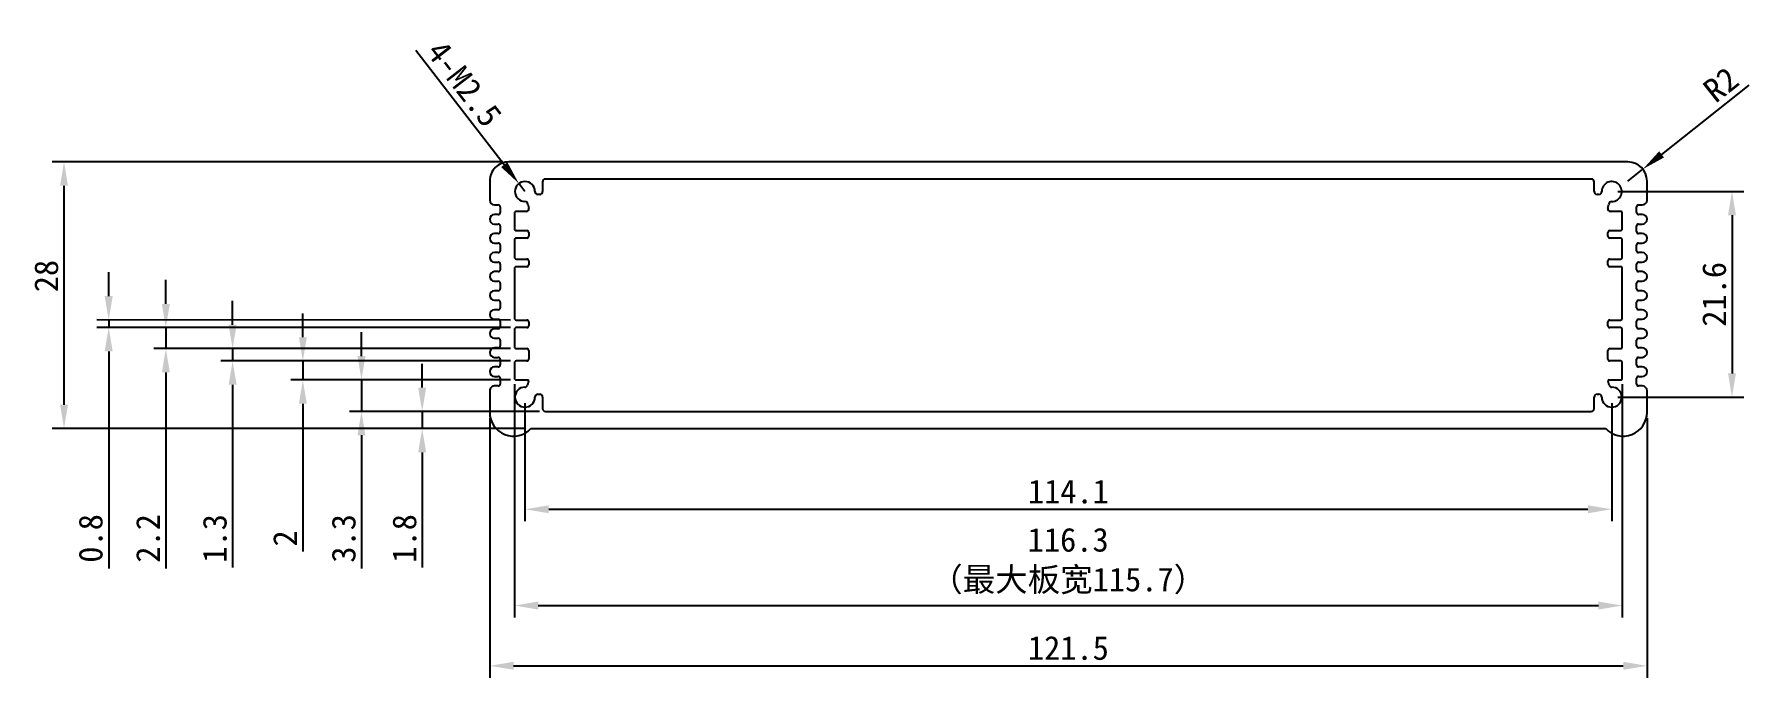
# Model space of a CAD drawing. Header units: millimetres. Extents: x 114 to 294, y 163 to 230.
import ezdxf

# ---------------------------------------------------------------- set-up
doc = ezdxf.new("R2010")
doc.units = ezdxf.units.MM
doc.header["$PDSIZE"] = -1
doc.layers.add('10', color=7, linetype='Continuous')
doc.layers.add('文字层', color=30, linetype='Continuous', lineweight=25)
doc.styles.get("Standard").update_dxf_attribs({"font": 'simhei.ttf'})
doc.dimstyles.new('ISO-25', dxfattribs={"dimtxt": 2.5, "dimasz": 2.5, "dimexe": 1.25, "dimexo": 0.625, "dimtad": 1, "dimdec": 1, "dimdsep": 46, "dimtxsty": 'Standard', "dimcen": 2.5, "dimadec": 0, "dimazin": 0, "dimtfac": 1, "dimtdec": 1, "dimtmove": 0, "dimatfit": 3, "dimfxl": 1, "dimarcsym": 0})

# ---------------------------------------------------------------- blocks, each defined once
blk = doc.blocks.new('_D')
at = {"layer": '10', "color": 0, "lineweight": -2}
for p, q in [((162.06, 190.17), (162.06, 162.93)), ((283.56, 190.17), (283.56, 162.93)), ((164.56, 164.18), (281.06, 164.18))]:
    blk.add_line(p, q, dxfattribs=at)
at = {"layer": '10', "color": 0}
for points in [[(164.56, 164.6), (164.56, 163.77), (162.06, 164.18)], [(281.06, 164.6), (281.06, 163.76), (283.56, 164.18)]]:
    blk.add_solid(points, dxfattribs=at)
at = {"layer": 'Defpoints', "color": 0}
for p in [(162.06, 190.79), (283.56, 190.79), (283.56, 164.18)]:
    blk.add_point(p, dxfattribs=at)
at = {"layer": '10', "color": 0, "insert": (222.81, 167.31), "char_height": 2.5, "attachment_point": 2, "rotation": 359.9994}
blk.add_mtext('121.5', dxfattribs=at)
blk = doc.blocks.new('_D_1')
at = {"layer": '10', "color": 0, "lineweight": -2}
for p, q in [((163.43, 217.09), (116.12, 217.09)), ((117.37, 191.59), (117.37, 214.59)), ((165.77, 189.09), (116.12, 189.09))]:
    blk.add_line(p, q, dxfattribs=at)
at = {"layer": '10', "color": 0}
for points in [[(116.96, 214.59), (117.79, 214.59), (117.37, 217.09)], [(116.96, 191.59), (117.79, 191.59), (117.37, 189.09)]]:
    blk.add_solid(points, dxfattribs=at)
at = {"layer": 'Defpoints', "color": 0}
for p in [(117.37, 217.09), (164.06, 217.09), (166.39, 189.09)]:
    blk.add_point(p, dxfattribs=at)
at = {"layer": '10', "color": 0, "insert": (114.25, 205.11), "char_height": 2.5, "attachment_point": 2, "rotation": 89.9994}
blk.add_mtext('28', dxfattribs=at)
blk = doc.blocks.new('_D_2')
at = {"layer": '10', "color": 0, "lineweight": -2}
for p, q in [((154.97, 193.39), (154.97, 195.89)), ((167.28, 190.89), (153.72, 190.89)), ((154.97, 190.89), (154.97, 189.09)), ((165.77, 189.09), (153.72, 189.09)), ((154.97, 186.59), (154.97, 174.5))]:
    blk.add_line(p, q, dxfattribs=at)
at = {"layer": '10', "color": 0}
for points in [[(154.55, 193.39), (155.39, 193.39), (154.97, 190.89)], [(154.55, 186.59), (155.39, 186.59), (154.97, 189.09)]]:
    blk.add_solid(points, dxfattribs=at)
at = {"layer": 'Defpoints', "color": 0}
for p in [(154.97, 190.89), (167.91, 190.89), (166.39, 189.09)]:
    blk.add_point(p, dxfattribs=at)
at = {"layer": '10', "color": 0, "insert": (151.85, 177.56), "char_height": 2.5, "attachment_point": 2, "rotation": 89.9994}
blk.add_mtext('1.8', dxfattribs=at)
blk = doc.blocks.new('_D_3')
at = {"layer": '10', "color": 0, "lineweight": -2}
for p, q in [((148.6, 196.7), (148.6, 199.2)), ((164.23, 194.2), (147.35, 194.2)), ((148.6, 194.2), (148.6, 190.89)), ((167.28, 190.89), (147.35, 190.89)), ((148.6, 188.39), (148.6, 174.4))]:
    blk.add_line(p, q, dxfattribs=at)
at = {"layer": '10', "color": 0}
for points in [[(148.18, 196.7), (149.01, 196.7), (148.6, 194.2)], [(148.18, 188.39), (149.01, 188.39), (148.6, 190.89)]]:
    blk.add_solid(points, dxfattribs=at)
at = {"layer": 'Defpoints', "color": 0}
for p in [(148.6, 194.2), (164.86, 194.2), (167.91, 190.89)]:
    blk.add_point(p, dxfattribs=at)
at = {"layer": '10', "color": 0, "insert": (145.47, 177.56), "char_height": 2.5, "attachment_point": 2, "rotation": 89.9994}
blk.add_mtext('3.3', dxfattribs=at)
blk = doc.blocks.new('_D_4')
at = {"layer": '10', "color": 0, "lineweight": -2}
for p, q in [((165.76, 191.77), (165.76, 179.37)), ((279.86, 191.77), (279.86, 179.37)), ((168.26, 180.62), (277.36, 180.62))]:
    blk.add_line(p, q, dxfattribs=at)
at = {"layer": '10', "color": 0}
for points in [[(168.26, 181.03), (168.26, 180.2), (165.76, 180.62)], [(277.36, 181.03), (277.36, 180.2), (279.86, 180.62)]]:
    blk.add_solid(points, dxfattribs=at)
at = {"layer": 'Defpoints', "color": 0}
for p in [(165.76, 192.39), (279.86, 192.39), (279.86, 180.62)]:
    blk.add_point(p, dxfattribs=at)
at = {"layer": '10', "color": 0, "insert": (222.81, 183.74), "char_height": 2.5, "attachment_point": 2, "rotation": 359.9994}
blk.add_mtext('114.1', dxfattribs=at)
blk = doc.blocks.new('_D_5')
at = {"layer": '10', "color": 0, "lineweight": -2}
for p, q in [((280.48, 213.99), (293.73, 213.99)), ((292.48, 211.49), (292.48, 194.89)), ((280.48, 192.39), (293.73, 192.39))]:
    blk.add_line(p, q, dxfattribs=at)
at = {"layer": '10', "color": 0}
for points in [[(292.06, 211.49), (292.89, 211.49), (292.48, 213.99)], [(292.06, 194.89), (292.89, 194.89), (292.48, 192.39)]]:
    blk.add_solid(points, dxfattribs=at)
at = {"layer": 'Defpoints', "color": 0}
for p in [(279.86, 213.99), (279.86, 192.39), (292.48, 192.39)]:
    blk.add_point(p, dxfattribs=at)
at = {"layer": '10', "color": 0, "insert": (289.35, 203.19), "char_height": 2.5, "attachment_point": 2, "rotation": 89.9994}
blk.add_mtext('21.6', dxfattribs=at)
blk = doc.blocks.new('_D_6')
at = {"layer": '10', "color": 0, "lineweight": -2}
for p, q in [((142.44, 198.69), (142.44, 201.19)), ((164.23, 196.19), (141.19, 196.19)), ((142.44, 196.19), (142.44, 194.2)), ((164.23, 194.2), (141.19, 194.2)), ((142.44, 191.7), (142.44, 176.2))]:
    blk.add_line(p, q, dxfattribs=at)
at = {"layer": '10', "color": 0}
for points in [[(142.03, 198.69), (142.86, 198.69), (142.44, 196.19)], [(142.03, 191.7), (142.86, 191.7), (142.44, 194.2)]]:
    blk.add_solid(points, dxfattribs=at)
at = {"layer": 'Defpoints', "color": 0}
for p in [(142.44, 196.19), (164.86, 196.19), (164.86, 194.2)]:
    blk.add_point(p, dxfattribs=at)
at = {"layer": '10', "color": 0, "insert": (139.32, 177.56), "char_height": 2.5, "attachment_point": 2, "rotation": 89.9994}
blk.add_mtext('2', dxfattribs=at)
blk = doc.blocks.new('_D_7')
at = {"layer": '10', "color": 0, "lineweight": -2}
for p, q in [((135.07, 199.99), (135.07, 202.49)), ((164.23, 197.49), (133.82, 197.49)), ((164.23, 196.19), (133.82, 196.19)), ((135.07, 197.49), (135.07, 196.19)), ((135.07, 193.69), (135.07, 174.5))]:
    blk.add_line(p, q, dxfattribs=at)
at = {"layer": '10', "color": 0}
for points in [[(134.65, 199.99), (135.49, 199.99), (135.07, 197.49)], [(134.65, 193.69), (135.49, 193.69), (135.07, 196.19)]]:
    blk.add_solid(points, dxfattribs=at)
at = {"layer": 'Defpoints', "color": 0}
for p in [(135.07, 196.19), (164.86, 197.49), (164.86, 196.19)]:
    blk.add_point(p, dxfattribs=at)
at = {"layer": '10', "color": 0, "insert": (131.94, 177.56), "char_height": 2.5, "attachment_point": 2, "rotation": 89.9994}
blk.add_mtext('1.3', dxfattribs=at)
blk = doc.blocks.new('_D_8')
at = {"layer": '10', "color": 0, "lineweight": -2}
for p, q in [((128.06, 202.19), (128.06, 204.7)), ((164.23, 199.69), (126.81, 199.7)), ((128.06, 199.7), (128.06, 197.5)), ((164.23, 197.49), (126.81, 197.5)), ((128.06, 194.99), (128.06, 174.4))]:
    blk.add_line(p, q, dxfattribs=at)
at = {"layer": '10', "color": 0}
for points in [[(127.64, 202.19), (128.48, 202.19), (128.06, 199.7)], [(127.64, 194.99), (128.48, 194.99), (128.06, 197.5)]]:
    blk.add_solid(points, dxfattribs=at)
at = {"layer": 'Defpoints', "color": 0}
for p in [(164.86, 199.69), (128.06, 197.5), (164.86, 197.49)]:
    blk.add_point(p, dxfattribs=at)
at = {"layer": '10', "color": 0, "insert": (124.93, 177.56), "char_height": 2.5, "attachment_point": 2, "rotation": 89.9994}
blk.add_mtext('2.2', dxfattribs=at)
blk = doc.blocks.new('_D_9')
at = {"layer": '10', "color": 0, "lineweight": -2}
for p, q in [((122.06, 203), (122.06, 205.5)), ((164.23, 200.49), (120.81, 200.5)), ((122.06, 200.5), (122.06, 199.7)), ((164.23, 199.69), (120.81, 199.7)), ((122.06, 197.2), (122.06, 174.39))]:
    blk.add_line(p, q, dxfattribs=at)
at = {"layer": '10', "color": 0}
for points in [[(121.64, 203), (122.48, 203), (122.06, 200.5)], [(121.64, 197.2), (122.48, 197.2), (122.06, 199.7)]]:
    blk.add_solid(points, dxfattribs=at)
at = {"layer": 'Defpoints', "color": 0}
for p in [(122.06, 200.5), (164.86, 200.49), (164.86, 199.69)]:
    blk.add_point(p, dxfattribs=at)
at = {"layer": '10', "color": 0, "insert": (118.91, 177.56), "char_height": 2.5, "attachment_point": 2, "rotation": 89.9994}
blk.add_mtext('0.8', dxfattribs=at)
blk = doc.blocks.new('_D_11')
at = {"layer": '10', "color": 0, "lineweight": -2}
for p, q in [((294.23, 225.14), (285.09, 217.89)), ((281.56, 215.09), (283.13, 216.34))]:
    blk.add_line(p, q, dxfattribs=at)
at = {"layer": '10', "color": 0}
blk.add_solid([(284.83, 218.21), (285.34, 217.56), (283.13, 216.34)], dxfattribs=at)
at = {"layer": 'Defpoints', "color": 0}
for p in [(283.13, 216.34), (281.56, 215.09)]:
    blk.add_point(p, dxfattribs=at)
at = {"layer": '10', "color": 0, "insert": (291.31, 225.22), "char_height": 2.5, "attachment_point": 5, "rotation": 38.4059}
blk.add_mtext('R2', dxfattribs=at)
blk = doc.blocks.new('_D_12')
at = {"layer": '10', "color": 0, "lineweight": -2}
for p, q in [((154.32, 228.83), (163.59, 216.81)), ((165.76, 213.99), (165.12, 214.83))]:
    blk.add_line(p, q, dxfattribs=at)
at = {"layer": '10', "color": 0}
blk.add_solid([(163.92, 217.06), (163.26, 216.55), (165.12, 214.83)], dxfattribs=at)
at = {"layer": 'Defpoints', "color": 0}
for p in [(165.12, 214.83), (165.76, 213.99)]:
    blk.add_point(p, dxfattribs=at)
at = {"layer": '10', "color": 0, "insert": (159.4, 225.31), "char_height": 2.5, "attachment_point": 5, "rotation": 307.636}
blk.add_mtext('4-M2.5', dxfattribs=at)
blk = doc.blocks.new('_D_13')
at = {"layer": 'Defpoints', "color": 0}
for p in [(164.66, 194.4), (280.96, 194.4), (280.96, 170.51)]:
    blk.add_point(p, dxfattribs=at)
at = {"layer": '文字层', "color": 0, "lineweight": -2}
for p, q in [((164.66, 193.77), (164.66, 169.26)), ((280.96, 193.77), (280.96, 169.26)), ((167.16, 170.51), (278.46, 170.51))]:
    blk.add_line(p, q, dxfattribs=at)
at = {"layer": '文字层', "color": 0}
for points in [[(167.16, 170.93), (167.16, 170.09), (164.66, 170.51)], [(278.46, 170.93), (278.46, 170.09), (280.96, 170.51)]]:
    blk.add_solid(points, dxfattribs=at)
at = {"layer": '文字层', "color": 0, "insert": (222.79, 178.67), "char_height": 2.5, "attachment_point": 2, "rotation": 359.9994}
blk.add_mtext('116.3\\P（最大板宽115.7）', dxfattribs=at)

msp = doc.modelspace()

# ---------------------------------------------------------------- linework, layer by layer
at = {"color": 7, "linetype": 'Continuous', "lineweight": 25}
for p, q in [((281.56, 217.09), (164.06, 217.09)), ((162.06, 215.09), (162.06, 213.07)), ((167.61, 214.99), (167.61, 213.99)), ((277.71, 215.29), (167.91, 215.29)), ((278.01, 213.99), (278.01, 214.99)), ((283.56, 213.07), (283.56, 215.09)), ((162.56, 212.57), (162.96, 212.57)), ((166.06, 212.64), (166.17, 212.22)), ((167.31, 213.69), (167.11, 213.69)), ((278.51, 213.69), (278.31, 213.69)), ((279.44, 212.22), (279.56, 212.64)), ((282.66, 212.57), (283.06, 212.57)), ((162.96, 211.57), (162.56, 211.57)), ((163.16, 212.37), (163.16, 211.77)), ((164.66, 211.7), (164.66, 210.09)), ((165.88, 211.9), (164.86, 211.9)), ((280.76, 211.9), (279.74, 211.9)), ((280.96, 210.09), (280.96, 211.7)), ((282.46, 211.77), (282.46, 212.37)), ((283.06, 211.57), (282.66, 211.57)), ((162.56, 210.57), (162.96, 210.57)), ((162.96, 209.57), (162.56, 209.57)), ((163.16, 210.37), (163.16, 209.77)), ((164.66, 208.89), (164.66, 207.09)), ((164.86, 209.89), (165.96, 209.89)), ((165.96, 209.09), (164.86, 209.09)), ((166.16, 209.69), (166.16, 209.29)), ((279.46, 209.29), (279.46, 209.69)), ((279.66, 209.89), (280.76, 209.89)), ((280.76, 209.09), (279.66, 209.09)), ((280.96, 207.09), (280.96, 208.89)), ((282.46, 209.77), (282.46, 210.37)), ((282.66, 210.57), (283.06, 210.57)), ((283.06, 209.57), (282.66, 209.57)), ((162.56, 208.57), (162.96, 208.57)), ((162.96, 207.57), (162.56, 207.57)), ((163.16, 208.37), (163.16, 207.77)), ((282.46, 207.77), (282.46, 208.37)), ((282.66, 208.57), (283.06, 208.57)), ((283.06, 207.57), (282.66, 207.57)), ((162.56, 206.57), (162.96, 206.57)), ((162.96, 205.57), (162.56, 205.57)), ((163.16, 206.37), (163.16, 205.77)), ((164.66, 205.89), (164.66, 200.69)), ((164.86, 206.89), (165.96, 206.89)), ((165.96, 206.09), (164.86, 206.09)), ((166.16, 206.69), (166.16, 206.29)), ((279.46, 206.29), (279.46, 206.69)), ((279.66, 206.89), (280.76, 206.89)), ((280.76, 206.09), (279.66, 206.09)), ((280.96, 200.69), (280.96, 205.89)), ((282.46, 205.77), (282.46, 206.37)), ((282.66, 206.57), (283.06, 206.57)), ((283.06, 205.57), (282.66, 205.57)), ((162.56, 204.57), (162.96, 204.57)), ((162.96, 203.57), (162.56, 203.57)), ((163.16, 204.37), (163.16, 203.77)), ((282.46, 203.77), (282.46, 204.37)), ((282.66, 204.57), (283.06, 204.57)), ((283.06, 203.57), (282.66, 203.57)), ((162.56, 202.57), (162.96, 202.57)), ((163.16, 202.37), (163.16, 201.77)), ((282.46, 201.77), (282.46, 202.37)), ((282.66, 202.57), (283.06, 202.57)), ((162.96, 201.57), (162.56, 201.57)), ((162.56, 200.57), (162.96, 200.57)), ((163.16, 200.37), (163.16, 199.77)), ((164.86, 200.49), (165.96, 200.49)), ((166.16, 200.29), (166.16, 199.89)), ((279.46, 199.89), (279.46, 200.29)), ((279.66, 200.49), (280.76, 200.49)), ((282.46, 199.77), (282.46, 200.37)), ((283.06, 201.57), (282.66, 201.57)), ((282.66, 200.57), (283.06, 200.57)), ((162.96, 199.57), (162.56, 199.57)), ((162.56, 198.57), (162.96, 198.57)), ((163.16, 198.37), (163.16, 197.77)), ((164.66, 199.49), (164.66, 197.69)), ((165.96, 199.69), (164.86, 199.69)), ((280.76, 199.69), (279.66, 199.69)), ((280.96, 197.69), (280.96, 199.49)), ((282.46, 197.77), (282.46, 198.37)), ((283.06, 199.57), (282.66, 199.57)), ((282.66, 198.57), (283.06, 198.57)), ((162.96, 197.57), (162.56, 197.57)), ((162.56, 196.57), (162.96, 196.57)), ((163.16, 196.37), (163.16, 195.77)), ((164.86, 197.49), (165.96, 197.49)), ((165.96, 196.19), (164.86, 196.19)), ((166.16, 197.29), (166.16, 196.39)), ((279.46, 196.39), (279.46, 197.29)), ((279.66, 197.49), (280.76, 197.49)), ((280.76, 196.19), (279.66, 196.19)), ((282.46, 195.77), (282.46, 196.37)), ((283.06, 197.57), (282.66, 197.57)), ((282.66, 196.57), (283.06, 196.57)), ((162.96, 195.57), (162.56, 195.57)), ((162.56, 194.57), (162.96, 194.57)), ((164.66, 195.99), (164.66, 194.4)), ((280.96, 194.4), (280.96, 195.99)), ((283.06, 195.57), (282.66, 195.57)), ((282.66, 194.57), (283.06, 194.57)), ((162.06, 193.07), (162.06, 190.79)), ((162.96, 193.57), (162.56, 193.57)), ((163.16, 194.37), (163.16, 193.77)), ((164.86, 194.2), (166.05, 194.2)), ((166.15, 194.07), (166.04, 193.66)), ((167.11, 192.69), (167.31, 192.69)), ((278.31, 192.69), (278.51, 192.69)), ((279.58, 193.66), (279.47, 194.07)), ((279.57, 194.2), (280.76, 194.2)), ((282.46, 193.77), (282.46, 194.37)), ((283.06, 193.57), (282.66, 193.57)), ((283.56, 190.79), (283.56, 193.07)), ((167.61, 192.39), (167.61, 191.19)), ((167.91, 190.89), (277.71, 190.89)), ((278.01, 191.19), (278.01, 192.39)), ((166.39, 189.09), (222.81, 189.09)), ((222.81, 189.09), (279.23, 189.09))]:
    msp.add_line(p, q, dxfattribs=at)
for centre, radius, start, end in [((164.06, 215.09), 2, 89.9994, 179.9994), ((281.56, 215.09), 2, 359.9994, 89.9994), ((165.76, 213.99), 1.05, 359.9994, 269.9994), ((167.91, 214.99), 0.3, 89.9994, 179.9994), ((277.71, 214.99), 0.3, 359.9994, 89.9994), ((279.86, 213.99), 1.05, 269.9994, 179.9994), ((162.56, 213.07), 0.5, 179.9994, 269.9994), ((162.96, 212.37), 0.2, 359.9994, 89.9994), ((165.76, 212.64), 0.3, 359.9994, 89.9994), ((167.11, 213.99), 0.3, 179.9994, 269.9994), ((167.31, 213.99), 0.3, 269.9994, 359.9994), ((278.31, 213.99), 0.3, 179.9994, 269.9994), ((278.51, 213.99), 0.3, 269.9994, 359.9994), ((279.86, 212.64), 0.3, 89.9994, 179.9994), ((282.66, 212.37), 0.2, 89.9994, 179.9994), ((283.06, 213.07), 0.5, 269.9994, 359.9994), ((162.56, 211.07), 0.5, 89.9994, 269.9994), ((162.96, 211.77), 0.2, 269.9994, 359.9994), ((164.86, 211.7), 0.2, 89.9994, 179.9994), ((165.88, 212.2), 0.3, 269.9994, 4.5049), ((279.74, 212.2), 0.3, 175.4939, 269.9994), ((280.76, 211.7), 0.2, 359.9994, 89.9994), ((282.66, 211.77), 0.2, 179.9994, 269.9994), ((283.06, 211.07), 0.5, 269.9994, 89.9994), ((162.56, 209.07), 0.5, 89.9994, 269.9994), ((162.96, 210.37), 0.2, 359.9994, 89.9994), ((162.96, 209.77), 0.2, 269.9994, 359.9994), ((164.86, 210.09), 0.2, 179.9994, 269.9994), ((164.86, 208.89), 0.2, 89.9994, 179.9994), ((165.96, 209.69), 0.2, 359.9994, 89.9994), ((165.96, 209.29), 0.2, 269.9994, 359.9994), ((279.66, 209.69), 0.2, 89.9994, 179.9994), ((279.66, 209.29), 0.2, 179.9994, 269.9994), ((280.76, 210.09), 0.2, 269.9994, 359.9994), ((280.76, 208.89), 0.2, 359.9994, 89.9994), ((282.66, 210.37), 0.2, 89.9994, 179.9994), ((282.66, 209.77), 0.2, 179.9994, 269.9994), ((283.06, 209.07), 0.5, 269.9994, 89.9994), ((162.56, 207.07), 0.5, 89.9994, 269.9994), ((162.96, 208.37), 0.2, 359.9994, 89.9994), ((162.96, 207.77), 0.2, 269.9994, 359.9994), ((164.86, 207.09), 0.2, 179.9994, 269.9994), ((280.76, 207.09), 0.2, 269.9994, 359.9994), ((282.66, 208.37), 0.2, 89.9994, 179.9994), ((282.66, 207.77), 0.2, 179.9994, 269.9994), ((283.06, 207.07), 0.5, 269.9994, 89.9994), ((162.56, 205.07), 0.5, 89.9994, 269.9994), ((162.96, 206.37), 0.2, 359.9994, 89.9994), ((162.96, 205.77), 0.2, 269.9994, 359.9994), ((164.86, 205.89), 0.2, 89.9994, 179.9994), ((165.96, 206.69), 0.2, 359.9994, 89.9994), ((165.96, 206.29), 0.2, 269.9994, 359.9994), ((279.66, 206.69), 0.2, 89.9994, 179.9994), ((279.66, 206.29), 0.2, 179.9994, 269.9994), ((280.76, 205.89), 0.2, 359.9994, 89.9994), ((282.66, 206.37), 0.2, 89.9994, 179.9994), ((282.66, 205.77), 0.2, 179.9994, 269.9994), ((283.06, 205.07), 0.5, 269.9994, 89.9994), ((162.56, 203.07), 0.5, 89.9994, 269.9994), ((162.96, 204.37), 0.2, 359.9994, 89.9994), ((162.96, 203.77), 0.2, 269.9994, 359.9994), ((282.66, 204.37), 0.2, 89.9994, 179.9994), ((282.66, 203.77), 0.2, 179.9994, 269.9994), ((283.06, 203.07), 0.5, 269.9994, 89.9994), ((162.96, 202.37), 0.2, 359.9994, 89.9994), ((162.96, 201.77), 0.2, 269.9994, 359.9994), ((282.66, 202.37), 0.2, 89.9994, 179.9994), ((282.66, 201.77), 0.2, 179.9994, 269.9994), ((162.56, 201.07), 0.5, 89.9994, 269.9994), ((162.96, 200.37), 0.2, 359.9994, 89.9994), ((164.86, 200.69), 0.2, 179.9994, 269.9994), ((165.96, 200.29), 0.2, 359.9994, 89.9994), ((165.96, 199.89), 0.2, 269.9994, 359.9994), ((279.66, 200.29), 0.2, 89.9994, 179.9994), ((279.66, 199.89), 0.2, 179.9994, 269.9994), ((280.76, 200.69), 0.2, 269.9994, 359.9994), ((282.66, 200.37), 0.2, 89.9994, 179.9994), ((283.06, 201.07), 0.5, 269.9994, 89.9994), ((162.56, 199.07), 0.5, 89.9994, 269.9994), ((162.96, 199.77), 0.2, 269.9994, 359.9994), ((162.96, 198.37), 0.2, 359.9994, 89.9994), ((164.86, 199.49), 0.2, 89.9994, 179.9994), ((280.76, 199.49), 0.2, 359.9994, 89.9994), ((282.66, 199.77), 0.2, 179.9994, 269.9994), ((282.66, 198.37), 0.2, 89.9994, 179.9994), ((283.06, 199.07), 0.5, 269.9994, 89.9994), ((162.56, 197.07), 0.5, 89.9994, 269.9994), ((162.96, 197.77), 0.2, 269.9994, 359.9994), ((162.96, 196.37), 0.2, 359.9994, 89.9994), ((164.86, 197.69), 0.2, 179.9994, 269.9994), ((164.86, 195.99), 0.2, 89.9994, 179.9994), ((165.96, 197.29), 0.2, 359.9994, 89.9994), ((165.96, 196.39), 0.2, 269.9994, 359.9994), ((279.66, 197.29), 0.2, 89.9994, 179.9994), ((279.66, 196.39), 0.2, 179.9994, 269.9994), ((280.76, 197.69), 0.2, 269.9994, 359.9994), ((280.76, 195.99), 0.2, 359.9994, 89.9994), ((282.66, 197.77), 0.2, 179.9994, 269.9994), ((282.66, 196.37), 0.2, 89.9994, 179.9994), ((283.06, 197.07), 0.5, 269.9994, 89.9994), ((162.56, 195.07), 0.5, 89.9994, 269.9994), ((162.96, 195.77), 0.2, 269.9994, 359.9994), ((162.96, 194.37), 0.2, 359.9994, 89.9994), ((164.86, 194.4), 0.2, 179.9994, 269.9994), ((280.76, 194.4), 0.2, 269.9994, 359.9994), ((282.66, 195.77), 0.2, 179.9994, 269.9994), ((282.66, 194.37), 0.2, 89.9994, 179.9994), ((283.06, 195.07), 0.5, 269.9994, 89.9994), ((162.56, 193.07), 0.5, 89.9994, 179.9994), ((162.96, 193.77), 0.2, 269.9994, 359.9994), ((165.76, 192.39), 1.05, 90.4647, 359.9994), ((165.75, 193.74), 0.3, 270.4647, 344.7482), ((166.05, 194.1), 0.1, 344.7482, 89.9994), ((167.11, 192.39), 0.3, 89.9994, 179.9994), ((167.31, 192.39), 0.3, 359.9994, 89.9994), ((278.31, 192.39), 0.3, 89.9994, 179.9994), ((278.51, 192.39), 0.3, 359.9994, 89.9994), ((279.86, 192.39), 1.05, 179.9994, 89.5341), ((279.57, 194.1), 0.1, 89.9994, 195.2506), ((279.87, 193.74), 0.3, 195.2506, 269.5341), ((282.66, 193.77), 0.2, 179.9994, 269.9994), ((283.06, 193.07), 0.5, 359.9994, 89.9994), ((164.56, 190.79), 2.5, 179.9994, 317.1558), ((167.91, 191.19), 0.3, 179.9994, 269.9994), ((277.71, 191.19), 0.3, 269.9994, 359.9994), ((281.06, 190.79), 2.5, 222.843, 359.9994)]:
    msp.add_arc(centre, radius, start, end, dxfattribs=at)

# ---------------------------------------------------------------- dimensions: what is measured, and where the dimension line sits
at = {"layer": '10'}
dim = msp.add_radius_dim(center=(165.76, 213.99), mpoint=(165.12, 214.83), text='4-M2.5', dimstyle='ISO-25', dxfattribs=at)
dim.commit()
dim.dimension.update_dxf_attribs({"geometry": '_D_12', "text_midpoint": (157.92, 224.16), "dimtype": 164})
dim = msp.add_radius_dim(center=(281.56, 215.09), mpoint=(283.13, 216.34), dimstyle='ISO-25', dxfattribs=at)
dim.commit()
dim.dimension.update_dxf_attribs({"geometry": '_D_11', "text_midpoint": (292.48, 223.75), "dimtype": 164})
for base, p1, p2, angle, picture, middle in [((117.37, 217.09), (166.39, 189.09), (164.06, 217.09), 89.9994, '_D_1', (117.37, 205.11)), ((292.48, 192.39), (279.86, 213.99), (279.86, 192.39), 89.9994, '_D_5', (292.48, 203.19)), ((122.06, 200.5), (164.86, 199.69), (164.86, 200.49), 89.9994, '_D_9', (122.06, 177.56)), ((128.06, 197.5), (164.86, 199.69), (164.86, 197.49), 89.9994, '_D_8', (128.06, 177.56)), ((135.07, 196.19), (164.86, 197.49), (164.86, 196.19), 89.9994, '_D_7', (135.07, 177.56)), ((142.44, 196.19), (164.86, 194.2), (164.86, 196.19), 89.9994, '_D_6', (142.44, 177.56)), ((148.6, 194.2), (167.91, 190.89), (164.86, 194.2), 89.9994, '_D_3', (148.6, 177.56)), ((154.97, 190.89), (166.39, 189.09), (167.91, 190.89), 89.9994, '_D_2', (154.97, 177.56)), ((283.56, 164.18), (162.06, 190.79), (283.56, 190.79), 359.9994, '_D', (222.81, 164.18)), ((279.86, 180.62), (165.76, 192.39), (279.86, 192.39), 359.9994, '_D_4', (222.81, 180.62))]:
    dim = msp.add_linear_dim(base=base, p1=p1, p2=p2, angle=angle, dimstyle='ISO-25', dxfattribs=at)
    dim.commit()
    dim.dimension.update_dxf_attribs({"geometry": picture, "text_midpoint": middle, "dimtype": 160})
at = {"layer": '文字层'}
dim = msp.add_linear_dim(base=(280.96, 170.51), p1=(164.66, 194.4), p2=(280.96, 194.4), angle=359.9994, text='<>^J（最大板宽115.7）', dimstyle='ISO-25', dxfattribs=at)
dim.commit()
dim.dimension.update_dxf_attribs({"geometry": '_D_13', "text_midpoint": (222.79, 170.51), "dimtype": 160})

doc.saveas('drawing.dxf')
